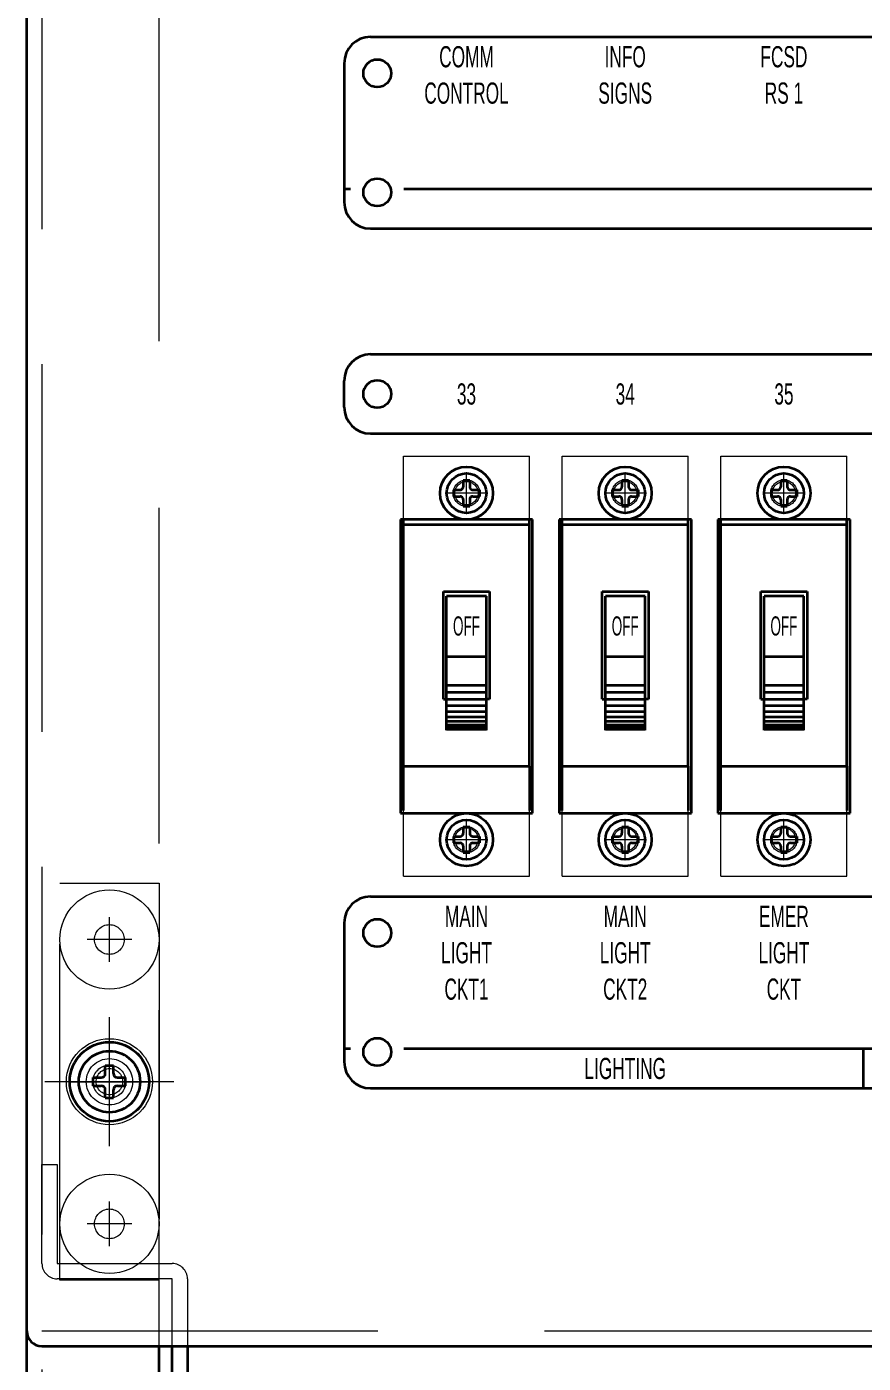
# Model space of a CAD drawing. Header units: millimetres. Extents: x 10 to 821, y 12 to 580.
# Drawn here: x 108.1 to 139.7, y 193.2 to 243.8 of the extents above; entities that cross this region are included whole.
import ezdxf
from ezdxf.enums import TextEntityAlignment as Align

# ---------------------------------------------------------------- set-up
doc = ezdxf.new("R2010")
doc.units = ezdxf.units.MM
doc.linetypes.add('DASHDOT', pattern=[25.3, 12.7, -6.3, 0, -6.3])
doc.linetypes.add('DASHED', pattern=[19, 12.7, -6.3])
doc.layers.add('05', color=7, linetype='Continuous')
doc.styles.add('HG丸ｺﾞｼｯｸM-PRO', font='')
doc.styles.get('HG丸ｺﾞｼｯｸM-PRO').set_extended_font_data('HG丸ｺﾞｼｯｸM-PRO')

# ---------------------------------------------------------------- blocks, each defined once
blk = doc.blocks.new('BLKF368')
at = {"layer": '05', "color": 3, "linetype": 'Continuous', "lineweight": 35}
for p, q in [((121.074, 243.391), (171.324, 243.391)), ((120.074, 242.391), (120.074, 237.141)), ((172.324, 242.391), (172.324, 237.141)), ((120.074, 237.641), (120.319, 237.641)), ((122.328, 237.641), (170.069, 237.641)), ((172.078, 237.641), (172.324, 237.641)), ((121.074, 236.141), (171.324, 236.141))]:
    blk.add_line(p, q, dxfattribs=at)
for centre in [(121.324, 242.016), (171.074, 242.016), (121.324, 237.516), (171.074, 237.516)]:
    blk.add_circle(centre, 0.525, dxfattribs=at)
for centre, start, end in [((121.074, 242.391), 90, 180), ((171.324, 242.391), 0, 90), ((121.074, 237.141), 180, 270), ((171.324, 237.141), 270, 0)]:
    blk.add_arc(centre, 1, start, end, dxfattribs=at)
blk = doc.blocks.new('BLKF367')
at = {"layer": '05', "color": 3, "linetype": 'Continuous', "lineweight": 35}
blk.add_blockref('BLKF368', (0, 0), dxfattribs=at)
blk = doc.blocks.new('BLKF405')
at = {"layer": '05', "color": 3, "linetype": 'Continuous', "lineweight": 35}
for p, q in [((121.074, 210.891), (171.324, 210.891)), ((120.074, 209.891), (120.074, 204.641)), ((172.324, 209.891), (172.324, 204.641)), ((120.074, 205.141), (120.319, 205.141)), ((122.328, 205.141), (170.069, 205.141)), ((172.078, 205.141), (172.324, 205.141)), ((121.074, 203.641), (171.324, 203.641))]:
    blk.add_line(p, q, dxfattribs=at)
for centre in [(121.324, 209.516), (171.074, 209.516), (121.324, 205.016), (171.074, 205.016)]:
    blk.add_circle(centre, 0.525, dxfattribs=at)
for centre, start, end in [((121.074, 209.891), 90, 180), ((171.324, 209.891), 0, 90), ((121.074, 204.641), 180, 270), ((171.324, 204.641), 270, 0)]:
    blk.add_arc(centre, 1, start, end, dxfattribs=at)
blk = doc.blocks.new('BLKF404')
at = {"layer": '05', "color": 3, "linetype": 'Continuous', "lineweight": 35}
for p, q in [((139.699, 205.141), (139.699, 203.641)), ((151.699, 205.141), (151.699, 203.641)), ((163.699, 205.141), (163.699, 203.641))]:
    blk.add_line(p, q, dxfattribs=at)
blk.add_blockref('BLKF405', (0, 0), dxfattribs=at)
blk = doc.blocks.new('BLKF406')
at = {"layer": '05', "color": 3, "linetype": 'Continuous', "lineweight": 35}
for p, q in [((121.074, 231.391), (171.324, 231.391)), ((120.074, 229.391), (120.074, 230.391)), ((172.324, 229.391), (172.324, 230.391)), ((121.074, 228.391), (171.324, 228.391))]:
    blk.add_line(p, q, dxfattribs=at)
for centre in [(121.324, 229.891), (171.074, 229.891)]:
    blk.add_circle(centre, 0.525, dxfattribs=at)
for centre, start, end in [((121.074, 230.391), 90, 180), ((171.324, 230.391), 360, 90), ((121.074, 229.391), 180, 270), ((171.324, 229.391), 270, 360)]:
    blk.add_arc(centre, 1, start, end, dxfattribs=at)
blk = doc.blocks.new('BLKF417')
at = {"layer": '05', "color": 3, "linetype": 'Continuous', "lineweight": 35}
for p, q in [((134.317, 214.141), (134.317, 225.14)), ((134.317, 224.956), (139.08, 224.956)), ((139.08, 215.824), (139.08, 225.14)), ((135.824, 218.351), (135.824, 222.426)), ((135.824, 222.426), (137.574, 222.426)), ((137.574, 222.426), (137.574, 218.351)), ((137.449, 222.25), (135.949, 222.25)), ((135.949, 217.183), (135.949, 222.25)), ((137.449, 217.183), (137.449, 222.25)), ((135.949, 219.963), (137.449, 219.963)), ((137.449, 218.865), (135.949, 218.865)), ((135.824, 218.351), (135.949, 218.351)), ((137.449, 218.602), (135.949, 218.602)), ((137.449, 218.345), (135.949, 218.345)), ((137.574, 218.351), (137.449, 218.351)), ((137.449, 218.101), (135.949, 218.101)), ((137.449, 217.876), (135.949, 217.876)), ((137.449, 217.676), (135.949, 217.676)), ((137.449, 217.505), (135.949, 217.505)), ((137.449, 217.367), (135.949, 217.367)), ((137.449, 217.266), (135.949, 217.266)), ((137.449, 217.204), (135.949, 217.204)), ((134.317, 215.824), (139.08, 215.824)), ((139.08, 215.824), (139.08, 214.141))]:
    blk.add_line(p, q, dxfattribs=at)
at = {"layer": '05', "color": 3, "linetype": 'Continuous', "lineweight": 35, "style": 'HG丸ｺﾞｼｯｸM-PRO', "width": 0.52295}
blk.add_text('OFF', height=0.7273, rotation=360, dxfattribs=at).set_placement((136.698, 221.12), align=Align.MIDDLE_CENTER)
blk = doc.blocks.new('BLKF416')
at = {"layer": '05', "color": 4, "linetype": 'DASHED', "lineweight": 13}
for p, q in [((134.317, 225.14), (134.317, 227.534)), ((134.317, 227.534), (139.08, 227.534)), ((139.08, 225.14), (139.08, 227.534)), ((134.317, 211.659), (134.317, 214.141)), ((139.08, 211.659), (139.08, 214.141)), ((134.317, 211.659), (139.08, 211.659))]:
    blk.add_line(p, q, dxfattribs=at)
for centre in [(136.699, 226.141), (136.699, 213.049)]:
    blk.add_circle(centre, 0.439, dxfattribs=at)
at = {"layer": '05', "color": 3, "linetype": 'Continuous', "lineweight": 35}
blk.add_blockref('BLKF417', (0, 0), dxfattribs=at)
blk = doc.blocks.new('BLKF418')
at = {"layer": '05', "color": 3, "linetype": 'Continuous', "lineweight": 35}
for p, q in [((136.577, 226.629), (136.82, 226.629)), ((136.577, 226.629), (136.577, 226.385)), ((136.82, 226.629), (136.82, 226.385)), ((136.211, 226.263), (136.211, 226.02)), ((136.211, 226.263), (136.455, 226.263)), ((136.211, 226.02), (136.455, 226.02)), ((136.577, 225.898), (136.577, 225.654)), ((136.82, 225.898), (136.82, 225.654)), ((136.942, 226.263), (137.186, 226.263)), ((136.942, 226.02), (137.186, 226.02)), ((137.186, 226.263), (137.186, 226.02)), ((136.577, 225.654), (136.82, 225.654))]:
    blk.add_line(p, q, dxfattribs=at)
for radius in [1, 0.75]:
    blk.add_circle((136.699, 226.141), radius, dxfattribs=at)
for centre, start, end in [((136.455, 226.385), 270, 0), ((136.942, 226.385), 180, 270), ((136.455, 225.898), 0, 90), ((136.942, 225.898), 90, 180)]:
    blk.add_arc(centre, 0.122, start, end, dxfattribs=at)
blk = doc.blocks.new('BLKF419')
at = {"layer": '05', "color": 3, "linetype": 'Continuous', "lineweight": 35}
for p, q in [((136.577, 213.529), (136.82, 213.529)), ((136.577, 213.529), (136.577, 213.285)), ((136.82, 213.529), (136.82, 213.285)), ((136.211, 213.163), (136.211, 212.92)), ((136.211, 213.163), (136.455, 213.163)), ((136.211, 212.92), (136.455, 212.92)), ((136.577, 212.798), (136.577, 212.554)), ((136.82, 212.798), (136.82, 212.554)), ((136.942, 213.163), (137.186, 213.163)), ((136.942, 212.92), (137.186, 212.92)), ((137.186, 213.163), (137.186, 212.92)), ((136.577, 212.554), (136.82, 212.554))]:
    blk.add_line(p, q, dxfattribs=at)
for radius in [1, 0.75]:
    blk.add_circle((136.699, 213.041), radius, dxfattribs=at)
for centre, start, end in [((136.455, 213.285), 270, 0), ((136.942, 213.285), 180, 270), ((136.455, 212.798), 0, 90), ((136.942, 212.798), 90, 180)]:
    blk.add_arc(centre, 0.122, start, end, dxfattribs=at)
blk = doc.blocks.new('BLKF421')
at = {"layer": '05', "color": 3, "linetype": 'Continuous', "lineweight": 35}
for p, q in [((128.317, 214.141), (128.317, 225.14)), ((128.317, 224.956), (133.08, 224.956)), ((133.08, 215.824), (133.08, 225.14)), ((129.824, 218.351), (129.824, 222.426)), ((129.824, 222.426), (131.574, 222.426)), ((131.574, 222.426), (131.574, 218.351)), ((131.449, 222.25), (129.949, 222.25)), ((129.949, 217.183), (129.949, 222.25)), ((131.449, 217.183), (131.449, 222.25)), ((129.949, 219.963), (131.449, 219.963)), ((131.449, 218.865), (129.949, 218.865)), ((129.824, 218.351), (129.949, 218.351)), ((131.449, 218.602), (129.949, 218.602)), ((131.449, 218.345), (129.949, 218.345)), ((131.574, 218.351), (131.449, 218.351)), ((131.449, 218.101), (129.949, 218.101)), ((131.449, 217.876), (129.949, 217.876)), ((131.449, 217.676), (129.949, 217.676)), ((131.449, 217.505), (129.949, 217.505)), ((131.449, 217.367), (129.949, 217.367)), ((131.449, 217.266), (129.949, 217.266)), ((131.449, 217.204), (129.949, 217.204)), ((128.317, 215.824), (133.08, 215.824)), ((133.08, 215.824), (133.08, 214.141))]:
    blk.add_line(p, q, dxfattribs=at)
at = {"layer": '05', "color": 3, "linetype": 'Continuous', "lineweight": 35, "style": 'HG丸ｺﾞｼｯｸM-PRO', "width": 0.52295}
blk.add_text('OFF', height=0.7273, rotation=360, dxfattribs=at).set_placement((130.698, 221.12), align=Align.MIDDLE_CENTER)
blk = doc.blocks.new('BLKF420')
at = {"layer": '05', "color": 4, "linetype": 'DASHED', "lineweight": 13}
for p, q in [((128.317, 225.14), (128.317, 227.534)), ((128.317, 227.534), (133.08, 227.534)), ((133.08, 225.14), (133.08, 227.534)), ((128.317, 211.659), (128.317, 214.141)), ((133.08, 211.659), (133.08, 214.141)), ((128.317, 211.659), (133.08, 211.659))]:
    blk.add_line(p, q, dxfattribs=at)
for centre in [(130.699, 226.141), (130.699, 213.049)]:
    blk.add_circle(centre, 0.439, dxfattribs=at)
at = {"layer": '05', "color": 3, "linetype": 'Continuous', "lineweight": 35}
blk.add_blockref('BLKF421', (0, 0), dxfattribs=at)
blk = doc.blocks.new('BLKF422')
at = {"layer": '05', "color": 3, "linetype": 'Continuous', "lineweight": 35}
for p, q in [((130.577, 226.629), (130.82, 226.629)), ((130.577, 226.629), (130.577, 226.385)), ((130.82, 226.629), (130.82, 226.385)), ((130.211, 226.263), (130.211, 226.02)), ((130.211, 226.263), (130.455, 226.263)), ((130.211, 226.02), (130.455, 226.02)), ((130.577, 225.898), (130.577, 225.654)), ((130.82, 225.898), (130.82, 225.654)), ((130.942, 226.263), (131.186, 226.263)), ((130.942, 226.02), (131.186, 226.02)), ((131.186, 226.263), (131.186, 226.02)), ((130.577, 225.654), (130.82, 225.654))]:
    blk.add_line(p, q, dxfattribs=at)
for radius in [1, 0.75]:
    blk.add_circle((130.699, 226.141), radius, dxfattribs=at)
for centre, start, end in [((130.455, 226.385), 270, 0), ((130.942, 226.385), 180, 270), ((130.455, 225.898), 0, 90), ((130.942, 225.898), 90, 180)]:
    blk.add_arc(centre, 0.122, start, end, dxfattribs=at)
blk = doc.blocks.new('BLKF423')
at = {"layer": '05', "color": 3, "linetype": 'Continuous', "lineweight": 35}
for p, q in [((130.577, 213.529), (130.82, 213.529)), ((130.577, 213.529), (130.577, 213.285)), ((130.82, 213.529), (130.82, 213.285)), ((130.211, 213.163), (130.211, 212.92)), ((130.211, 213.163), (130.455, 213.163)), ((130.211, 212.92), (130.455, 212.92)), ((130.577, 212.798), (130.577, 212.554)), ((130.82, 212.798), (130.82, 212.554)), ((130.942, 213.163), (131.186, 213.163)), ((130.942, 212.92), (131.186, 212.92)), ((131.186, 213.163), (131.186, 212.92)), ((130.577, 212.554), (130.82, 212.554))]:
    blk.add_line(p, q, dxfattribs=at)
for radius in [1, 0.75]:
    blk.add_circle((130.699, 213.041), radius, dxfattribs=at)
for centre, start, end in [((130.455, 213.285), 270, 0), ((130.942, 213.285), 180, 270), ((130.455, 212.798), 0, 90), ((130.942, 212.798), 90, 180)]:
    blk.add_arc(centre, 0.122, start, end, dxfattribs=at)
blk = doc.blocks.new('BLKF425')
at = {"layer": '05', "color": 3, "linetype": 'Continuous', "lineweight": 35}
for p, q in [((122.317, 214.141), (122.317, 225.14)), ((122.317, 224.956), (127.08, 224.956)), ((127.08, 215.824), (127.08, 225.14)), ((123.824, 218.351), (123.824, 222.426)), ((123.824, 222.426), (125.574, 222.426)), ((125.574, 222.426), (125.574, 218.351)), ((125.449, 222.25), (123.949, 222.25)), ((123.949, 217.183), (123.949, 222.25)), ((125.449, 217.183), (125.449, 222.25)), ((123.949, 219.963), (125.449, 219.963)), ((125.449, 218.865), (123.949, 218.865)), ((123.824, 218.351), (123.949, 218.351)), ((125.449, 218.602), (123.949, 218.602)), ((125.449, 218.345), (123.949, 218.345)), ((125.574, 218.351), (125.449, 218.351)), ((125.449, 218.101), (123.949, 218.101)), ((125.449, 217.876), (123.949, 217.876)), ((125.449, 217.676), (123.949, 217.676)), ((125.449, 217.505), (123.949, 217.505)), ((125.449, 217.367), (123.949, 217.367)), ((125.449, 217.266), (123.949, 217.266)), ((125.449, 217.204), (123.949, 217.204)), ((122.317, 215.824), (127.08, 215.824)), ((127.08, 215.824), (127.08, 214.141))]:
    blk.add_line(p, q, dxfattribs=at)
at = {"layer": '05', "color": 3, "linetype": 'Continuous', "lineweight": 35, "style": 'HG丸ｺﾞｼｯｸM-PRO', "width": 0.52295}
blk.add_text('OFF', height=0.7273, rotation=360, dxfattribs=at).set_placement((124.698, 221.12), align=Align.MIDDLE_CENTER)
blk = doc.blocks.new('BLKF424')
at = {"layer": '05', "color": 4, "linetype": 'DASHED', "lineweight": 13}
for p, q in [((122.317, 225.14), (122.317, 227.534)), ((122.317, 227.534), (127.08, 227.534)), ((127.08, 225.14), (127.08, 227.534)), ((122.317, 211.659), (122.317, 214.141)), ((127.08, 211.659), (127.08, 214.141)), ((122.317, 211.659), (127.08, 211.659))]:
    blk.add_line(p, q, dxfattribs=at)
for centre in [(124.699, 226.141), (124.699, 213.049)]:
    blk.add_circle(centre, 0.439, dxfattribs=at)
at = {"layer": '05', "color": 3, "linetype": 'Continuous', "lineweight": 35}
blk.add_blockref('BLKF425', (0, 0), dxfattribs=at)
blk = doc.blocks.new('BLKF426')
at = {"layer": '05', "color": 3, "linetype": 'Continuous', "lineweight": 35}
for p, q in [((124.577, 226.629), (124.82, 226.629)), ((124.577, 226.629), (124.577, 226.385)), ((124.82, 226.629), (124.82, 226.385)), ((124.211, 226.263), (124.211, 226.02)), ((124.211, 226.263), (124.455, 226.263)), ((124.211, 226.02), (124.455, 226.02)), ((124.577, 225.898), (124.577, 225.654)), ((124.82, 225.898), (124.82, 225.654)), ((124.942, 226.263), (125.186, 226.263)), ((124.942, 226.02), (125.186, 226.02)), ((125.186, 226.263), (125.186, 226.02)), ((124.577, 225.654), (124.82, 225.654))]:
    blk.add_line(p, q, dxfattribs=at)
for radius in [1, 0.75]:
    blk.add_circle((124.699, 226.141), radius, dxfattribs=at)
for centre, start, end in [((124.455, 226.385), 270, 0), ((124.942, 226.385), 180, 270), ((124.455, 225.898), 0, 90), ((124.942, 225.898), 90, 180)]:
    blk.add_arc(centre, 0.122, start, end, dxfattribs=at)
blk = doc.blocks.new('BLKF427')
at = {"layer": '05', "color": 3, "linetype": 'Continuous', "lineweight": 35}
for p, q in [((124.577, 213.529), (124.82, 213.529)), ((124.577, 213.529), (124.577, 213.285)), ((124.82, 213.529), (124.82, 213.285)), ((124.211, 213.163), (124.211, 212.92)), ((124.211, 213.163), (124.455, 213.163)), ((124.211, 212.92), (124.455, 212.92)), ((124.577, 212.798), (124.577, 212.554)), ((124.82, 212.798), (124.82, 212.554)), ((124.942, 213.163), (125.186, 213.163)), ((124.942, 212.92), (125.186, 212.92)), ((125.186, 213.163), (125.186, 212.92)), ((124.577, 212.554), (124.82, 212.554))]:
    blk.add_line(p, q, dxfattribs=at)
for radius in [1, 0.75]:
    blk.add_circle((124.699, 213.041), radius, dxfattribs=at)
for centre, start, end in [((124.455, 213.285), 270, 0), ((124.942, 213.285), 180, 270), ((124.455, 212.798), 0, 90), ((124.942, 212.798), 90, 180)]:
    blk.add_arc(centre, 0.122, start, end, dxfattribs=at)
blk = doc.blocks.new('BLKF428')
at = {"layer": '05', "color": 4, "linetype": 'DASHDOT', "lineweight": 13}
for p, q in [((124.699, 225.391), (124.699, 226.891)), ((130.699, 225.391), (130.699, 226.891)), ((136.699, 225.391), (136.699, 226.891)), ((142.699, 225.391), (142.699, 226.891)), ((148.699, 225.391), (148.699, 226.891)), ((155.317, 225.391), (155.317, 226.891)), ((160.08, 225.391), (160.08, 226.891)), ((166.699, 225.391), (166.699, 226.891)), ((125.449, 226.141), (123.949, 226.141)), ((131.449, 226.141), (129.949, 226.141)), ((137.449, 226.141), (135.949, 226.141)), ((143.449, 226.141), (141.949, 226.141)), ((149.449, 226.141), (147.949, 226.141)), ((156.067, 226.141), (154.567, 226.141)), ((160.83, 226.141), (159.33, 226.141)), ((167.449, 226.141), (165.949, 226.141)), ((124.699, 212.291), (124.699, 213.791)), ((130.699, 212.291), (130.699, 213.791)), ((136.699, 212.291), (136.699, 213.791)), ((142.699, 212.291), (142.699, 213.791)), ((148.699, 212.291), (148.699, 213.791)), ((155.317, 212.291), (155.317, 213.791)), ((160.08, 212.291), (160.08, 213.791)), ((166.699, 212.291), (166.699, 213.791)), ((125.449, 213.041), (123.949, 213.041)), ((131.449, 213.041), (129.949, 213.041)), ((137.449, 213.041), (135.949, 213.041)), ((143.449, 213.041), (141.949, 213.041)), ((149.449, 213.041), (147.949, 213.041)), ((156.067, 213.041), (154.567, 213.041)), ((160.83, 213.041), (159.33, 213.041)), ((167.449, 213.041), (165.949, 213.041))]:
    blk.add_line(p, q, dxfattribs=at)
at = {"layer": '05', "color": 3, "linetype": 'Continuous', "lineweight": 35}
for p, q in [((127.199, 225.141), (122.199, 225.141)), ((122.199, 225.141), (122.199, 214.041)), ((127.199, 214.041), (127.199, 225.141)), ((133.199, 225.141), (128.199, 225.141)), ((128.199, 225.141), (128.199, 214.041)), ((133.199, 214.041), (133.199, 225.141)), ((139.199, 225.141), (134.199, 225.141)), ((134.199, 225.141), (134.199, 214.041)), ((139.199, 214.041), (139.199, 225.141)), ((145.199, 225.141), (140.199, 225.141)), ((140.199, 225.141), (140.199, 214.041)), ((145.199, 214.041), (145.199, 225.141)), ((151.199, 225.141), (146.199, 225.141)), ((146.199, 225.141), (146.199, 214.041)), ((151.199, 214.041), (151.199, 225.141)), ((162.699, 225.141), (152.699, 225.141)), ((152.699, 225.141), (152.699, 214.041)), ((162.699, 214.041), (162.699, 225.141)), ((164.199, 225.141), (164.199, 214.041)), ((164.714, 225.141), (164.199, 225.141)), ((169.199, 225.141), (168.683, 225.141)), ((169.199, 214.041), (169.199, 225.141)), ((122.199, 214.041), (127.199, 214.041)), ((128.199, 214.041), (133.199, 214.041)), ((134.199, 214.041), (139.199, 214.041)), ((140.199, 214.041), (145.199, 214.041)), ((146.199, 214.041), (151.199, 214.041)), ((152.699, 214.041), (162.699, 214.041)), ((164.199, 214.041), (164.714, 214.041)), ((168.683, 214.041), (169.199, 214.041))]:
    blk.add_line(p, q, dxfattribs=at)
at = {"layer": '05', "color": 4, "linetype": 'DASHED', "lineweight": 13}
for p, q in [((168.683, 225.141), (164.714, 225.141)), ((164.714, 214.041), (168.683, 214.041))]:
    blk.add_line(p, q, dxfattribs=at)
for centre in [(124.699, 226.141), (130.699, 226.141), (136.699, 226.141), (142.699, 226.141), (148.699, 226.141), (155.317, 226.141), (160.08, 226.141), (166.699, 226.141), (124.699, 213.041), (130.699, 213.041), (136.699, 213.041), (142.699, 213.041), (148.699, 213.041), (155.317, 213.041), (160.08, 213.041), (166.699, 213.041)]:
    blk.add_circle(centre, 0.5, dxfattribs=at)
blk = doc.blocks.new('BLKF429')
at = {"layer": '05', "color": 3, "linetype": 'Continuous', "lineweight": 35}
for p, q in [((108.074, 194.466), (108.074, 400.816)), ((108.649, 193.891), (178.574, 193.891))]:
    blk.add_line(p, q, dxfattribs=at)
at = {"layer": '05', "color": 4, "linetype": 'DASHED', "lineweight": 13}
for p, q in [((108.649, 400.816), (108.649, 194.466)), ((108.649, 194.466), (178.574, 194.466))]:
    blk.add_line(p, q, dxfattribs=at)
at = {"layer": '05', "color": 3, "linetype": 'Continuous', "lineweight": 35}
blk.add_arc((108.649, 194.466), 0.575, 180, 270, dxfattribs=at)
blk = doc.blocks.new('BLKF436')
at = {"layer": '05', "color": 3, "linetype": 'Continuous', "lineweight": 35}
for p, q in [((108.074, 139.516), (108.074, 402.016)), ((113.074, 191.516), (113.074, 193.891))]:
    blk.add_line(p, q, dxfattribs=at)
at = {"layer": '05', "color": 4, "linetype": 'DASHED', "lineweight": 13}
for p, q in [((108.649, 402.016), (108.649, 139.516)), ((113.074, 193.891), (113.074, 400.816))]:
    blk.add_line(p, q, dxfattribs=at)
blk = doc.blocks.new('BLKF443')
at = {"layer": '05', "color": 4, "linetype": 'DASHED', "lineweight": 13}
for p, q in [((109.324, 196.391), (109.324, 211.391)), ((109.324, 211.391), (113.074, 211.391)), ((113.074, 211.391), (113.074, 196.391)), ((113.074, 196.391), (109.324, 196.391))]:
    blk.add_line(p, q, dxfattribs=at)
blk = doc.blocks.new('BLKF444')
at = {"layer": '05', "color": 4, "linetype": 'DASHED', "lineweight": 13}
for radius in [1.625, 1.5, 1.5, 1.475, 0.875, 0.625, 0.5]:
    blk.add_circle((111.199, 203.891), radius, dxfattribs=at)
blk = doc.blocks.new('BLKF445')
at = {"layer": '05', "color": 4, "linetype": 'DASHDOT', "lineweight": 13}
for p, q in [((111.199, 202.391), (111.199, 205.391)), ((109.699, 203.891), (112.699, 203.891))]:
    blk.add_line(p, q, dxfattribs=at)
at = {"layer": '05', "color": 3, "linetype": 'Continuous', "lineweight": 35}
for p, q in [((111.045, 204.504), (111.352, 204.504)), ((111.045, 204.198), (111.045, 204.504)), ((111.352, 204.198), (111.352, 204.504)), ((110.586, 203.738), (110.586, 204.045)), ((110.586, 204.045), (110.892, 204.045)), ((110.586, 203.738), (110.892, 203.738)), ((111.505, 204.045), (111.811, 204.045)), ((111.505, 203.738), (111.811, 203.738)), ((111.811, 203.738), (111.811, 204.045)), ((111.045, 203.279), (111.045, 203.585)), ((111.045, 203.279), (111.352, 203.279)), ((111.352, 203.279), (111.352, 203.585))]:
    blk.add_line(p, q, dxfattribs=at)
for centre, start, end in [((110.892, 204.198), 270, 0), ((111.505, 204.198), 180, 270), ((110.892, 203.585), 0, 90), ((111.505, 203.585), 90, 180)]:
    blk.add_arc(centre, 0.153, start, end, dxfattribs=at)
blk = doc.blocks.new('BLKF549')
at = {"layer": '05', "color": 4, "linetype": 'DASHED', "lineweight": 13}
for p, q in [((108.649, 197.016), (108.649, 200.766)), ((108.649, 200.766), (109.224, 200.766)), ((109.224, 200.766), (109.224, 197.016)), ((109.224, 197.016), (113.574, 197.016)), ((113.574, 196.441), (109.224, 196.441)), ((113.574, 193.891), (113.574, 196.441)), ((114.149, 196.441), (114.149, 193.891)), ((113.574, 172.591), (113.574, 191.516)), ((114.149, 191.516), (114.149, 172.591)), ((113.574, 172.591), (109.224, 172.591)), ((108.649, 172.016), (108.649, 168.266)), ((109.224, 172.016), (113.574, 172.016)), ((109.224, 168.266), (109.224, 172.016)), ((108.649, 168.266), (109.224, 168.266))]:
    blk.add_line(p, q, dxfattribs=at)
at = {"layer": '05', "color": 3, "linetype": 'Continuous', "lineweight": 35}
for p, q in [((113.574, 191.516), (113.574, 193.891)), ((114.149, 193.891), (114.149, 191.516))]:
    blk.add_line(p, q, dxfattribs=at)
at = {"layer": '05', "color": 4, "linetype": 'DASHED', "lineweight": 13}
for centre, start, end in [((109.224, 197.016), 180, 270), ((113.574, 196.441), 0, 90), ((109.224, 172.016), 90, 180), ((113.574, 172.591), 270, 0)]:
    blk.add_arc(centre, 0.575, start, end, dxfattribs=at)
blk = doc.blocks.new('BLKF269')
at = {"layer": '05', "color": 4, "linetype": 'DASHDOT', "lineweight": 13}
for p, q in [((111.199, 208.423), (111.199, 210.11)), ((112.042, 209.266), (110.355, 209.266)), ((111.199, 201.454), (111.199, 206.329)), ((113.636, 203.891), (108.761, 203.891)), ((111.199, 197.673), (111.199, 199.36)), ((112.042, 198.516), (110.355, 198.516))]:
    blk.add_line(p, q, dxfattribs=at)
at = {"layer": '05', "color": 4, "linetype": 'DASHED', "lineweight": 13}
for centre, radius in [((111.199, 209.266), 1.875), ((111.199, 209.266), 0.562), ((111.199, 203.891), 1.625), ((111.199, 198.516), 1.875), ((111.199, 198.516), 0.562)]:
    blk.add_circle(centre, radius, dxfattribs=at)
at = {"layer": '05', "color": 3, "linetype": 'Continuous', "lineweight": 35}
for radius in [1.5, 1.159]:
    blk.add_circle((111.199, 203.891), radius, dxfattribs=at)
for name in ['BLKF436', 'BLKF429', 'BLKF367', 'BLKF406', 'BLKF426', 'BLKF422', 'BLKF418', 'BLKF427', 'BLKF423', 'BLKF419', 'BLKF404', 'BLKF445']:
    blk.add_blockref(name, (0, 0), dxfattribs=at)
at = {"layer": '05', "color": 4, "linetype": 'DASHED', "lineweight": 13}
for name in ['BLKF424', 'BLKF420', 'BLKF416', 'BLKF443', 'BLKF444', 'BLKF549']:
    blk.add_blockref(name, (0, 0), dxfattribs=at)
at = {"layer": '05', "color": 4, "linetype": 'DASHDOT', "lineweight": 13}
blk.add_blockref('BLKF428', (0, 0), dxfattribs=at)
at = {"layer": '05', "color": 3, "linetype": 'Continuous', "lineweight": 35, "style": 'HG丸ｺﾞｼｯｸM-PRO'}
for s, width, p in [('COMM', 0.609469, (124.699, 242.641)), ('INFO', 0.609394, (130.699, 242.641)), ('FCSD', 0.611288, (136.699, 242.641)), ('CONTROL', 0.610162, (124.699, 241.266)), ('SIGNS', 0.611112, (130.699, 241.266)), ('RS 1', 0.610571, (136.699, 241.266)), ('33', 0.60898, (124.699, 229.891)), ('34', 0.60898, (130.699, 229.891)), ('35', 0.60898, (136.699, 229.891)), ('MAIN', 0.609108, (124.699, 210.141)), ('MAIN', 0.609108, (130.699, 210.141)), ('EMER', 0.60941, (136.699, 210.141)), ('LIGHT', 0.610954, (124.699, 208.766)), ('LIGHT', 0.610954, (130.699, 208.766)), ('LIGHT', 0.610954, (136.699, 208.766)), ('CKT1', 0.609627, (124.699, 207.391)), ('CKT2', 0.609627, (130.699, 207.391)), ('CKT', 0.609834, (136.699, 207.391)), ('LIGHTING', 0.610789, (130.699, 204.391))]:
    blk.add_text(s, height=0.8, dxfattribs=dict(at, width=width)).set_placement(p, align=Align.MIDDLE_CENTER)

msp = doc.modelspace()

# ---------------------------------------------------------------- block references
at = {"layer": '05', "color": 3, "linetype": 'Continuous', "lineweight": 35}
msp.add_blockref('BLKF269', (0, 0), dxfattribs=at)

doc.saveas('drawing.dxf')
